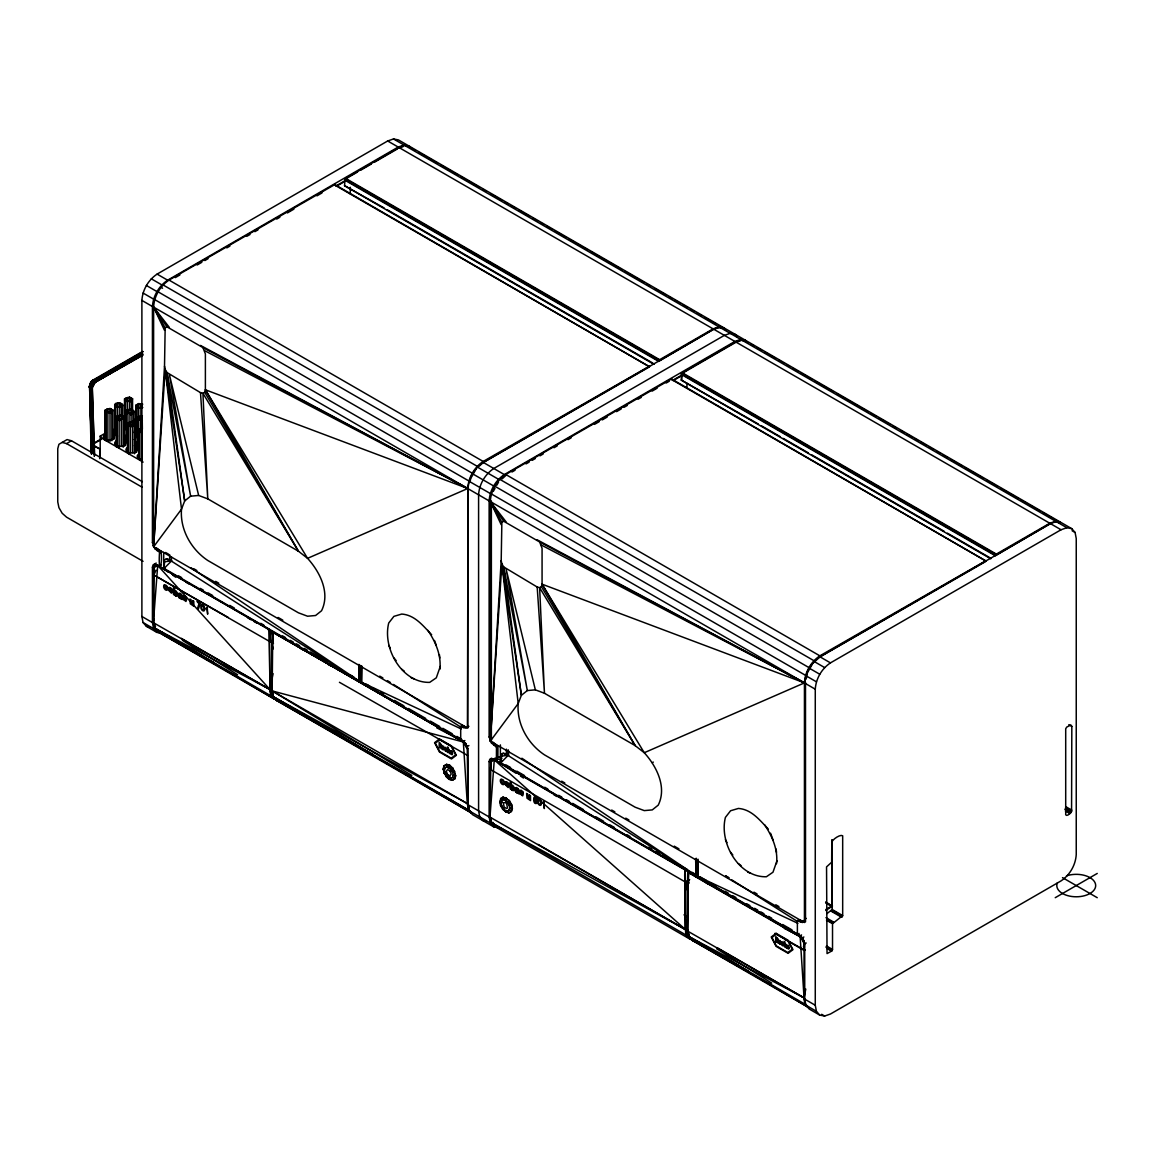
<?xml version="1.0" encoding="UTF-8"?>
<svg xmlns="http://www.w3.org/2000/svg" width="1155" height="1155" viewBox="0 0 1155 1155"><rect width="100%" height="100%" fill="white"/><g stroke="black" fill="none" stroke-linecap="round" stroke-linejoin="round"><path stroke-width="1.5" d="M104.917 440.185L104.917 410.083L110.014 408.394L112.959 410.083L111.876 412.407L110.014 413.028L104.917 411.324M116.193 416.594L117.276 418.919L119.138 419.539L123.152 418.919L124.235 416.594L121.289 414.89L116.193 416.594L116.193 446.696M116.872 431.883L116.872 430.844M116.872 416.695L116.872 417.735L119.312 419.149L122.661 418.63L123.556 416.695L121.102 415.28L116.872 416.695L116.872 447.043M127.469 423.105L128.537 425.415L130.414 426.036L134.428 425.415L135.496 423.105L132.565 421.402L127.469 423.105L127.469 452.673M124.523 428.346L124.523 398.764L129.62 397.075L132.565 398.764L131.482 401.088L129.62 401.709L124.523 400.005M142.758 404.192L138.744 403.571L135.799 405.275L135.799 406.517L138.744 408.22L142.758 407.6M136.463 420.564L136.463 419.525M142.267 408.018L142.267 404.481L138.918 403.961L136.463 405.376L136.463 406.416L138.918 407.831L142.267 407.311M141.675 427.913L138.744 429.602L138.744 430.858L141.675 432.548L141.675 460.874M277.417 699.627L274.24 699.006L158.091 631.958L154.9 628.291L153.384 622.66L153.384 575.407M692.913 939.621L689.737 939.001L494.672 826.388L491.496 822.721L489.98 817.105L489.98 769.851M831.903 839.671L831.874 905.968L825.912 909.49M89.137 387.069L90.812 381.901L93.021 380.024L94.927 382.291L92.559 386.997L89.137 387.069L91.028 381.814L93.021 380.024M92.559 386.997L94.782 382.94M272.479 632.276L272.205 690.921L273.331 696.768L276.521 700.435L471.572 813.048L468.569 809.771L467.27 803.534L463.343 742.015L272.551 631.987L272.205 690.921L411.815 775.424M350.268 193.939L350.297 187.254M359.508 665.569L359.032 681.739M360.822 682.663L361.298 666.493M686.951 388.325L686.965 383.316M696.205 858.208L695.714 876.125M697.505 877.049L697.995 859.132M154.756 548.625L156.228 547.773L161.007 551.339C162.971 566.369 157.975 574.598 159.534 552.177L154.756 548.625L152.431 542.633L152.431 306.508C153.095 295.983 158.841 286.021 167.634 280.189L398.215 147.06L404.019 145.039L408.957 146.006L398.417 139.914L393.494 138.961L387.676 140.982L157.094 274.11C148.302 279.943 142.556 289.891 141.892 300.416L141.892 616.481L143.047 622.531L146.353 626.313L156.878 632.391L161.816 633.359M498.498 827.745L493.575 826.778L490.283 822.995L489.128 816.946L489.128 761.636L489.749 759.297L491.452 758.315L496.405 760.178L496.477 747.198L491.452 743.012L489.128 737.02L489.128 500.895C489.778 490.37 495.524 480.408 504.316 474.575L734.898 341.447L740.716 339.426L745.639 340.379L747.834 342.905M496.405 760.178L497.877 759.326L497.949 746.347L492.925 742.16L491.452 743.012M273.389 692.899L269.938 689.492L153.384 622.66L154.308 565.748L156.127 564.694L158.091 565.228L168.428 572.245M689.737 939.001L686.546 935.333L685.42 929.486L489.98 817.105L490.904 760.192L492.723 759.138L494.687 759.658L685.16 869.628L685.55 882.117L490.485 769.504L491.294 759.961M805.468 1000.678L804.053 997.862L687.514 931.031L687.904 872.343L802.09 938.091L804.053 943.144L804.053 997.862L804.804 1004.099L808.356 1007.377L692.206 940.329L689.015 936.662L687.514 931.031L687.514 883.777M687.514 931.031L688.236 871.881M163.635 568.924L171.373 561.085L171.445 556.782M500.317 763.311L508.07 755.471L508.157 749.725M695.599 858.757L696.147 875.591L500.75 762.791L500.808 756.236L508.547 755.197L508.633 750.88M464.108 741.51L361.241 682.129L361.602 666.074M799.231 935.001L697.923 876.515L698.299 860.461M688.438 882.839L688.625 871.65C687.947 870.971 686.965 880.846 688.784 883.488L688.438 882.276M154.178 567.48L153.904 575.06L270.819 642.18L269.664 629.634L154.756 563.929M99.691 458.665L99.951 449.021L94.609 445.873M649.399 366.193L483.18 461.451C474.185 467.443 468.28 477.694 467.761 488.507L467.775 728.155L153.629 546.791L164.515 366.207L165.165 327.876L153.615 307.129C154.135 296.315 160.04 286.079 169.034 280.088L334.806 184.569L649.572 366.814L334.185 184.728M986.096 560.579L819.862 655.838C810.868 661.829 804.977 672.08 804.458 682.879L804.458 922.542L490.312 741.178L501.198 560.594L501.862 522.262L490.312 501.515C490.832 490.702 496.722 480.451 505.717 474.474L671.503 378.956L986.255 561.2L670.882 379.114M687.904 882.983L688.568 871.938L800.516 936.128L804.443 942.913L804.169 950.478L785.458 939.621M153.629 546.791L153.615 307.129L166.97 326.836L202.934 347.612L205.388 353.921L205.388 389.798L307.562 558.341C319.906 571.913 330.446 592.775 321.552 610.75L315.589 615.514L307.562 616.221L298.438 612.814L207.785 560.478C191.124 549.405 179.819 529.394 181.508 509.153L165.165 369.412L166.97 372.516L184.685 500.938L181.508 509.153L153.629 546.791L165.165 369.412L164.515 366.207M490.312 741.178L490.312 501.515L503.652 521.223L539.63 541.984L542.07 548.307L542.07 584.185L644.259 752.728C656.589 766.299 667.128 787.161 658.235 805.136L652.272 809.9L644.259 810.608L635.135 807.201L544.467 754.85C527.806 743.791 516.502 723.781 518.205 703.539L501.862 563.799L503.652 566.903L521.367 695.324L518.205 703.539L490.312 741.178L501.862 563.799L501.198 560.594M153.384 622.66L157.701 565.445L155.737 564.925L153.788 567.711L157.701 565.445L463.675 742.044M489.98 817.105L494.297 759.889L492.333 759.369L490.37 762.156L494.687 759.658L515.924 773.2M269.938 631.034L269.274 629.865L269.938 689.492L270.689 695.729L274.24 699.006L210.701 661.353M685.42 871.029L684.771 869.859L685.42 929.486L491.496 822.721L489.98 816.643L491.409 819.473M446.566 767.021L448.761 767.613L449.627 765.115L454.911 771.713L452.688 772.276L451.071 769.475L446.653 766.92L444.964 767.959L444.285 770.067L446.566 775.799L451.071 778.326L452.688 777.387L453.28 775.178L455.734 775.712L452.803 768.075L450.118 765.678L446.133 764.726L443.924 765.996L443.13 768.999L446.133 776.738L449.136 779.408L452.139 780.202L454.911 778.773L455.734 775.712M505.399 810.435L507.709 811.027L509.326 810.088L509.918 807.879L509.326 804.977L505.486 800.213L505.76 798.221L509.427 800.762L505.76 798.221M431.652 634.73C423.206 625.996 414.992 615.009 401.723 614.056L393.898 616.366L388.73 623.007C382.319 648.229 401.81 683.096 429.689 682.374L436.301 677.826L440.315 666.334M467.429 727.174L468.049 488.724C468.713 478.199 474.46 468.237 483.238 462.404L713.819 329.276L719.637 327.255L724.575 328.222L745.639 340.379M768.349 829.117C759.903 820.382 751.674 809.395 738.406 808.442L730.581 810.752L725.412 817.394C719.002 842.616 738.493 877.482 766.386 876.76L772.984 872.213L776.997 860.72M797.629 920.578L802.407 922.542L804.111 921.56L804.732 919.236L804.732 683.11C805.396 672.585 811.142 662.624 819.934 656.791L1050.516 523.663L1061.055 529.755L1066.859 527.734L1071.797 528.687L1075.088 532.469L1076.243 538.519L1076.243 854.585C1075.579 865.109 1069.833 875.057 1061.055 880.89L830.459 1014.018L824.656 1016.039L819.718 1015.086L809.193 1008.994L805.887 1005.211L804.732 999.162L804.732 943.852L802.407 937.846L797.383 933.659L797.383 920.925L799.101 919.726L803.88 921.69M819.718 1015.086L816.426 1011.289L815.271 1005.254L815.271 689.189C815.935 678.664 821.681 668.716 830.459 662.883L1061.055 529.755M90.393 385.842L90.668 384.297C86.972 383.994 95.721 386.708 91.519 384.586M94.262 456.384L92.299 384.933L93.728 383.099L141.733 355.451M92.097 387.445L94.927 382.291L142.946 354.643M154.077 618.69L153.384 622.213L154.698 628.45L158.379 632.074M274.24 699.006L271.237 695.729L269.938 689.492L273.042 673.654M760.308 978.906L808.356 1007.377L805.353 1004.099L804.053 997.862L805.786 989.07M470.085 481.563L470.735 478.401L475.976 469.175M806.147 679.111L807.417 672.788L812.658 663.562L819.862 656.978L985.518 561.619M164.616 567.798L164.126 569.054M654.004 364.345L344.551 185.681L345.042 178.765L398.951 147.494L404.755 145.472L409.693 146.425L723.839 327.789L726.033 330.316M723.839 327.789L718.901 326.836L713.097 328.857L659.664 359.696L658.697 361.399L344.551 180.021M990.687 558.731L681.233 380.067L681.724 373.152L735.634 341.88L741.452 339.859L746.375 340.812L1060.521 522.176L1055.598 521.223L741.452 339.859M696.696 859.638L696.696 874.999L695.714 876.688M827.067 913.562L832.134 909.49L832.134 840.349M832.524 923.697L842.674 915.583L842.674 835.787C840.494 834.083 833.029 838.934 831.788 842.067L831.658 862.236L826.547 866.885L827.038 953.597L831.542 951.143L832.524 949.453L832.524 923.697L826.504 920.232M1055.598 521.223L1049.78 523.244L996.361 554.082L995.379 555.786L681.233 374.408M1071.566 811.445L1071.826 726.408L1070.858 725.008L1066.686 727.116L1065.704 728.805L1065.704 814.824C1066.96 816.83 1070.757 813.062 1071.566 811.445L1065.545 807.966M535.169 797.21L536.931 798.581C533.191 791.507 532.065 805.67 536.916 803.274L536.873 800.79L534.332 798.452L535.169 797.21L537.046 799.231L535.891 797.672M156.878 632.391L153.586 628.609L152.431 622.559L152.431 567.249L153.052 564.91L156.228 563.077M154.525 564.073L153.904 566.398L152.431 567.249M198.66 495.466L169.41 374.696L190.633 496.174L166.97 372.516L200.479 392.628L202.934 393.292L204.724 392.252L205.388 389.798L467.761 488.507L307.562 558.341L298.438 551.209L207.785 498.873L198.66 495.466L190.633 496.174L184.685 500.938L165.165 369.412M444.054 771.323L443.13 768.999L444.285 770.067L444.964 767.959L443.924 765.996L446.566 764.307L449.627 765.115M491.222 758.46L490.586 760.784L489.128 761.636M535.343 689.838L506.107 569.083L527.315 690.56L503.652 566.903L537.176 587.014L539.63 587.678L541.421 586.639L542.07 584.185L804.458 682.879L644.259 752.728L635.135 745.596L544.467 693.26L535.343 689.838L527.315 690.56L521.367 695.324L501.862 563.799M500.808 763.441L501.833 753.998M500.952 805.353L506.251 811.936L509.312 812.759L505.76 812.095L501.588 805.714L501.068 802.768L501.66 800.545L503.277 799.607L502.757 797.426L506.251 797.816M509.326 810.088L510.958 811.633L512.127 807.706L511.405 810.391M505.399 800.314L509.196 805.035L509.774 807.908L509.196 810.103L507.579 811.027L508.763 812.903L511.55 811.46L512.372 808.413L511.405 804.183L512.372 808.413M659.187 361.111L713.097 329.42L718.713 327.471L723.492 328.395L718.8 325.681M995.87 555.497L1049.78 523.807L1056.334 521.641L1061.257 522.609L1071.797 528.687M270.053 642.108L269.664 629.634L270.328 630.803M467.66 755.486L339.426 682.287M155.997 570.137L153.904 575.06L228.416 617.55M184.266 596.63L186.561 599.806L185.941 601.481L182.88 598.983L185.406 600.326L182.923 595.98L184.656 595.879L186.547 598.276L184.266 596.63L186.547 598.276L184.916 596.976M520.948 791.016L523.244 794.192L522.638 795.867L519.577 793.37L522.103 794.712L519.606 790.367L521.353 790.265L523.229 792.662L520.948 791.016L523.229 792.662L521.598 791.363M89.946 384.153L92.443 380.962L143.191 351.611M493.272 491.424L495.019 488.348M496.766 485.273L498.512 482.198M359.523 681.869L360.014 665.251M733.699 897.998L698.356 876.558M825.782 910.501L832.51 906.025M694.213 939.679L691.022 939.592L687.47 936.936L689.318 933.947M460.946 726.192L463.386 727.535L464.859 726.683L462.419 725.34L460.701 726.538L460.701 739.272L465.725 743.459L468.049 749.465L468.049 804.775L469.204 810.824L472.496 814.622L493.575 826.778M490.76 761.925L492.723 759.138M799.101 919.726L797.383 920.925M272.609 632.233L463.733 741.799L465.696 743.531L467.66 748.584L463.733 741.799L272.869 632.059C271.584 630.644 274.139 640.664 272.335 643.537L273.1 643.609L272.306 632.131M453.944 771.554L452.558 772.334L450.955 769.562L452.673 767.83M509.326 804.977L511.55 804.4L509.312 800.531L507.709 802.176L508.951 801.44M179.66 594.118L178.361 593.641C181.364 591.374 182.562 597.251 182.245 599.517L178.404 596.673L178.419 595.215L180.887 595.532L178.361 593.641L181.941 595.33L180.454 594.479M516.343 788.504L515.043 788.028C518.046 785.761 519.245 791.623 518.927 793.904L515.087 791.059L515.101 789.601L517.57 789.905L515.043 788.028L518.624 789.717L517.137 788.865M500.952 798.293L499.754 801.7L500.563 805.627L502.757 809.438L506.251 811.936M112.28 413.735L111.385 409.289L108.05 408.769L105.596 410.184L105.596 440.286M122.084 416.926L122.084 404.524L117.839 403.109L115.399 404.524L116.294 406.459L117.839 406.979L122.084 405.564M112.28 411.223L109.841 412.638L105.596 411.223M125.202 399.904L129.447 401.319L130.991 400.799L131.887 398.865L129.447 397.45L125.202 398.865L125.202 418.413M114.72 405.665L119.817 407.369L122.762 405.665M133.359 412.075L130.905 413.49L126.66 412.075M125.996 412.176L131.093 413.88L134.023 412.176M142.368 429.241L142.181 416.132L140.39 416.132L137.936 417.547L137.936 447.129M134.832 424.246L130.587 425.661L128.133 424.246L128.133 423.206L130.587 421.792L134.832 423.206L134.832 452.789M89.599 386.102L91.187 453.785M446.566 764.307L446.653 766.92M479.57 465.884L483.18 462.592L648.821 367.232M502.122 478.906L505.717 475.615M93.642 380.154L90.076 384.716L89.599 387.502L91.649 454.218M360.822 683.226L361.804 681.522L361.804 666.175M687.47 936.936L685.622 932.143L688.163 929.977M449.627 779.25L443.924 772.926L449.627 779.25L452.673 780.058M803.461 946.393L804.443 949.814L805.324 949.757M346.818 178.231L357.545 172.008M360.62 170.233L371.347 164.024M374.408 162.249L397.407 148.937M175.271 277.619L179.935 274.933M197.13 265L201.807 262.3M204.854 260.554L208.059 258.691M226.784 247.877L229.903 246.087M246.896 236.284L250.014 234.494M254.88 231.664L258.013 229.859M276.738 219.046L279.857 217.241M287.393 212.924L293.904 209.127M316.975 195.845L322 192.914M336.018 185.941L345.071 180.714M336.495 186.229L344.06 181.869M344.551 185.681L384.11 207.958M165.165 327.876L166.97 326.836M62.168 442.408L66.571 443.592L71.466 440.762L142.325 481.678M100.196 457.423L100.196 436.128L106.347 432.576M93.483 443.405L101.221 438.943M133.735 420.16L136.824 418.384M94.941 443.058L101.135 439.478M105.437 434.251A5.544 3.205 0 0 0 104.268 438.452A5.544 3.205 0 0 0 111.356 439.622A5.544 3.205 0 0 0 114.186 435.695L115.558 434.901M123.989 430.035L125.361 429.241M116.698 440.762A5.544 3.205 0 0 0 115.543 444.964A5.544 3.205 0 0 0 122.632 446.133A5.544 3.205 0 0 0 125.462 442.192L126.833 441.398M136.637 435.753L135.251 436.547A5.544 3.205 0 0 1 134.312 439.607M127.974 447.274A5.544 3.205 0 0 0 126.819 451.475A5.544 3.205 0 0 0 133.893 452.63A5.544 3.205 0 0 0 136.723 448.703L138.109 447.909M152.431 542.633L153.904 541.782M153.052 545.68L154.525 544.828M157.094 550.69L158.567 549.838M159.534 552.177L161.007 551.339M159.78 552.812L161.252 551.96M164.616 561.575L164.053 568.404L359.45 681.205L358.916 664.37M166.089 559.063L171.229 560.868L164.126 561.85L164.645 559.901L166.58 558.789L168.529 559.309M159.722 565.791L161.195 564.939M168.038 559.598L171.864 560.81M511.968 472.005L515.087 470.201M526.016 463.891L529.134 462.101M532.195 460.34L535.314 458.535M539.977 455.835L543.182 453.987M553.996 447.75L557.23 445.873M568.015 439.665L571.133 437.861M594.493 424.376L599.156 421.69M602.275 419.886L607.184 417.042M616.553 411.628L621.231 408.928M624.075 407.296L627.194 405.506M638.094 399.211L641.213 397.421M652.113 391.126L657.137 388.196M666.132 383.041L669.236 381.237M672.701 380.327L681.768 375.101M673.192 380.616L682.259 375.375M681.233 380.067L758.301 424.001M501.862 522.262L503.652 521.223M468.901 726.322L465.725 728.155L463.386 727.535M463.386 741.394L464.859 740.543M467.429 746.419L468.901 745.567M489.128 737.02L490.586 736.168L491.222 739.214L489.749 740.066M448.761 767.613L450.118 766.79L447.895 766.198M450.955 769.562L452.327 768.754M493.777 745.076L495.25 744.224M449.988 770.934L451.215 774.095L449.988 775.842L447.534 774.428L446.306 771.266L447.534 769.519L449.988 770.934L451.331 770.154M496.231 746.563L497.704 745.726M446.566 775.799L447.923 775.019M496.477 747.198L497.949 746.347M448.761 777.748L450.118 776.968M455.012 775.294L454.29 777.979M493.777 758.936L495.25 758.099M501.299 755.962L501.342 754.273L503.262 753.161L508.547 755.197M502.772 753.45L505.226 753.695M495.986 760.221L497.877 759.326M507.911 755.255L504.735 753.97M503.19 796.993L500.563 798.697L501.66 800.545M502.353 802.061L501.01 802.841L501.588 800.646L503.205 799.722L505.486 800.213M509.196 805.035L510.539 804.255M652.272 762.704L653.326 762.098M689.679 879.619L685.55 882.117M685.622 932.143L685.622 882.579L689.03 880.615M800.083 921.921L801.556 921.069M804.732 919.236L806.204 918.384M797.629 934.294L799.101 933.442M800.083 935.781L801.556 934.929M802.407 937.846L803.88 936.994M804.732 943.852L806.204 943M1055.237 897.695L1097.25 873.44M142.585 351.481L92.588 380.313L92.631 381.785M142.282 353.04L94.262 380.688L90.855 385.063L92.386 452.659M142.744 353.82L94.739 381.468L91.721 385.351L93.295 452.63M142.801 355.292L93.728 383.099M170.088 588.602L169.554 590.595L171.359 591.577L170.897 589.122L168.514 587.823L168.385 590.061L171.445 593.136C174.261 592.024 171.59 586.942 168.977 587.404L172.427 590.219L170.897 589.122M506.771 782.989L506.237 784.981L508.041 785.963L507.579 783.509L505.197 782.209L505.067 784.447L508.128 787.522C510.943 786.411 508.287 781.329 505.659 781.791L509.124 784.606L507.579 783.509M688.828 880.341C682.908 887.401 684.756 866.149 685.825 870.798M446.566 776.535L444.892 773.013L443.924 772.926M503.19 809.222L501.66 805.656L500.563 805.627M202.486 605.148C199.339 610.75 206.528 612.265 203.063 605.451L204.247 606.606C206.687 615.081 198.097 609.522 201.807 604.44L204.247 606.606L203.063 605.451M539.183 799.534C536.021 805.136 543.211 806.652 539.746 799.838L540.93 800.992C543.384 809.467 534.794 803.909 538.504 798.827L540.93 800.992L539.746 799.838M180.353 597.539L180.584 596.298L179.386 596.254L182.042 598.738L179.545 596.962M517.036 791.926L517.281 790.684L516.068 790.641L518.725 793.124L516.242 791.334M398.951 148.057L403.167 146.584M741.265 340.48L735.634 342.443L681.97 373.498L681.724 379.793M133.359 414.573L133.359 411.036L129.115 409.621L126.66 411.036L126.66 414.573M454.911 778.773L452.139 780.202L451.071 778.326M142.368 415.742L137.272 417.446L137.272 447.014M142.181 420.001L137.936 418.586M142.368 420.377L137.272 418.688M271.237 695.729L274.919 699.352L277.619 699.54M489.98 816.643L491.279 822.88L494.961 826.518L497.661 826.691M490.485 769.504L491.25 768.551M742.853 340.797L746.029 341.404M1055.41 521.858L1060.175 522.782L1042.979 512.849M146.353 626.313L149.63 626.948M279.698 701.056L276.521 700.435L468.02 809.771L471.572 813.048L380.197 759.456M486.327 821.335L483.035 820.7L479.744 816.903L478.589 810.868L478.589 494.802C479.238 484.277 484.999 474.33 493.777 468.497L724.358 335.369L730.177 333.347L735.1 334.3L737.294 336.827M494.672 826.388L497.863 827.009M695.382 940.935L692.206 940.329L804.804 1004.099L689.015 936.662L687.514 930.583L688.813 936.821L692.495 940.444M534.866 798.914L536.209 799.635L534.332 798.452M71.466 440.762L67.062 439.579L58.934 444.285L57.75 448.689L57.75 501.891L58.934 507.666L62.168 513.253L66.571 517.166L143.061 561.33M467.27 803.534L273.331 696.768L468.02 809.771L467.27 748.815L465.306 743.762L463.343 742.015L272.205 690.921L467.27 803.534L469.406 807.764M502.757 797.426L506.742 798.379L503.551 797.932M688.005 872.025L688.351 882.998M141.863 432.158L139.409 430.743M180.368 598.377L178.924 597.539L181.133 598.868M517.05 792.763L515.606 791.926L517.815 793.254M411.151 677.768L413.952 678.851M747.834 872.155L750.649 873.238M92.891 383.85C95.461 384.427 89.137 380.082 91.476 382.81M99.951 449.021L94.421 446.335M509.918 807.879L511.766 808.63M174.52 595.056L176.527 596.168L177.437 595.561A4.75 2.743 60 0 0 177.466 593.02L175.834 590.783L174.607 590.754L174.607 588.314L173.481 587.664L173.481 594.45L176.527 596.168L175.141 595.316M511.203 789.442L513.224 790.554L514.134 789.948A4.75 2.743 60 0 0 514.148 787.407L512.531 785.169L511.29 785.14L511.29 782.7L510.164 782.05L510.164 788.836L513.224 790.554L511.824 789.702M361.241 682.129L461.177 728.921M697.923 876.515L797.86 923.307M789.255 930.815L800.516 936.128L784.259 928.418M436.662 727.78L463.733 741.799M204.724 350.716L467.761 488.507L153.615 307.129L164.515 330.33M541.421 545.102L804.458 682.879L490.312 501.515L501.198 524.702M202.934 347.612L467.761 488.507L200.479 345.432M539.63 541.984L804.458 682.879L537.176 539.818M155.521 626.429L153.384 622.213L154.9 628.291L269.938 689.492L274.919 699.352M741.712 967.89L689.015 936.662L804.053 997.862L800.126 936.344L688.163 872.169M158.091 631.958L270.689 695.729L154.9 628.291L207.597 659.519M270.284 641.343L273.403 643.133M410.906 147.927L415.598 150.641M418.716 152.446L437.471 163.259M440.604 165.064L457.799 174.997M460.917 176.802L479.672 187.63M482.804 189.434L485.923 191.239M490.615 193.939L501.559 200.263M504.677 202.067L507.81 203.872M510.929 205.677L515.621 208.376M518.739 210.181L529.683 216.505M532.816 218.309L537.494 221.009M540.627 222.814L543.745 224.619M546.878 226.423L551.57 229.138M554.689 230.942L565.632 237.251M568.765 239.056L587.52 249.884M590.638 251.689L621.895 269.736M625.028 271.541L643.783 282.369M646.901 284.173L650.034 285.978M654.712 288.692L665.655 295.001M668.788 296.806L671.907 298.611M675.04 300.416L679.732 303.13M682.85 304.934L687.543 307.634M690.661 309.439L693.794 311.244M696.913 313.048L701.605 315.763M704.738 317.567L715.667 323.876M750.721 344.118L753.84 345.923M756.973 347.727L761.665 350.427M764.783 352.232L775.727 358.555M778.845 360.36L783.538 363.06M786.671 364.865L789.789 366.669M792.922 368.474L797.6 371.188M800.733 372.993L811.676 379.302M814.795 381.107L833.549 391.935M836.682 393.74L867.939 411.786M871.058 413.591L875.75 416.305M878.883 418.11L889.812 424.419M892.945 426.224L896.063 428.029M900.756 430.743L903.889 432.548M907.007 434.352L911.699 437.052M914.818 438.857L917.951 440.661M921.069 442.466L925.761 445.18M928.894 446.985L933.572 449.685M936.705 451.49L939.824 453.294M942.956 455.099L947.649 457.813M950.767 459.618L961.711 465.927M964.844 467.732L983.598 478.56M986.717 480.365L997.66 486.688M1000.779 488.493L1017.974 498.411M1021.107 500.216L1039.861 511.044M393.494 138.961L404.019 145.039M404.755 145.472L718.901 326.836M719.637 327.255L740.716 339.426M1056.334 521.641L1066.859 527.734M1072.071 530.737L1075.088 532.469M387.676 140.982L398.215 147.06M398.951 147.494L713.097 328.857M713.819 329.276L734.898 341.447M735.634 341.88L1049.78 523.244M345.533 178.332L659.664 359.696M682.215 372.719L996.361 554.082M345.042 178.765L659.187 360.129M681.724 373.152L995.87 554.515M344.681 179.386L658.826 360.75M681.363 373.772L995.509 555.136M387.243 209.762L652.936 363.161M761.434 425.805L780.188 436.633M783.321 438.438L808.327 452.876M811.445 454.68L944.299 531.387M947.418 533.191L991.178 558.457M1068.823 724.661L1071.826 726.408M169.034 280.088L483.18 461.451M505.717 474.474L819.862 655.838M157.094 274.11L167.634 280.189M483.238 462.404L504.316 474.575M819.934 656.791L830.459 662.883M163.057 284.924L477.203 466.288M499.754 479.296L813.9 660.674M1065.805 806.681L1071.826 810.16M151.276 278.803L161.816 284.881M477.434 467.096L498.498 479.267M814.116 661.483L824.656 667.576M161.83 287.812L162.566 288.23M1064.823 809.207L1070.858 812.687M1065.358 810.94L1069.877 813.553M158.018 291.782L472.164 473.146M494.715 486.154L808.861 667.532M146.353 285.444L156.878 291.536M472.496 473.752L493.575 485.923M809.193 668.139L819.718 674.217M154.698 299.593L468.843 480.956M491.395 493.965L805.54 675.343M143.047 293.038L153.586 299.131M469.204 481.346L490.283 493.503M805.887 675.733L816.426 681.811M141.892 300.416L152.431 306.508M468.049 488.724L489.128 500.895M804.732 683.11L815.271 689.189M1062.499 877.627L1097.25 897.695M134.991 434.8L138.066 436.576M112.858 433.342L117.478 436.013M123.643 439.564L128.263 442.235M134.428 445.787L139.048 448.458M143.105 462.115L103.055 439.001L100.196 436.128M66.571 443.592L142.051 487.165M825.623 902.358L831.874 905.968L825.883 901.997M825.883 903.066L832.134 906.675M832.134 909.49L842.674 915.583M832.004 910.14L842.544 916.218M831.643 910.761L842.183 916.839M831.152 911.194L841.692 917.272M825.984 917.662L833.506 922.008M826.994 918.961L833.015 922.441M826.634 919.582L832.654 923.062M165.613 552.494L168.745 554.299M193.751 568.736L196.87 570.541M215.624 581.369L218.757 583.174M278.153 617.463L282.831 620.177M379.735 676.123L382.868 677.927M561.691 781.17L564.824 782.975M611.702 810.045L614.835 811.85M625.779 818.159L628.898 819.963M674.231 846.139L678.909 848.838M725.802 875.909L728.921 877.713M753.926 892.151L757.059 893.956M775.814 904.784L778.946 906.588M498.844 756.799L501.862 758.546M826.504 945.974L832.524 949.453M826.374 946.609L832.394 950.089M826.013 947.23L832.033 950.709M499.379 759.369L502.382 761.102M827.023 948.544L831.542 951.143M178.563 575.854L181.667 577.644M200.277 588.386L203.381 590.176M208.03 592.861L212.693 595.547M229.744 605.393L234.393 608.093M260.756 623.31L263.86 625.1M282.47 635.842L285.574 637.632M290.223 640.318L293.327 642.108M296.431 643.898L299.535 645.688M304.184 648.374L307.288 650.164M310.392 651.954L327.443 661.801M336.755 667.171L341.404 669.857M350.701 675.242L353.805 677.032M366.467 684.222L369.586 686.027M372.704 687.831L375.823 689.622M380.5 692.321L383.619 694.126M394.519 700.421L403.875 705.821M408.552 708.52L425.69 718.424M430.367 721.11L439.723 726.509M442.841 728.314L452.183 733.714M456.86 736.414L461.538 739.113M505.948 764.87L510.611 767.555M516.805 771.136L524.558 775.611M544.727 787.248L547.831 789.038M558.673 795.304L561.778 797.094M566.426 799.78L569.531 801.57M572.635 803.36L583.492 809.641M595.893 816.802L603.646 821.277M609.854 824.858L614.503 827.543M626.92 834.704L630.009 836.494M648.619 847.236L651.723 849.026M656.372 851.711L659.476 853.502M662.58 855.292L665.684 857.082M670.333 859.768L673.437 861.558M678.086 864.243L687.398 869.614M692.047 872.299L696.696 874.999M700.046 876.818L706.283 880.413M710.96 883.113L715.624 885.813M724.979 891.212L728.098 893.003M732.775 895.702L735.894 897.507M746.794 903.802L749.913 905.607M754.59 908.306L757.709 910.097M760.827 911.901L763.946 913.706M768.624 916.406L771.728 918.196M782.642 924.505L791.998 929.905M697.995 877.179L733.844 897.868M736.962 899.673L775.915 922.166M779.033 923.957L796.185 933.861M800.372 936.431L494.297 759.889L685.42 929.486L684.771 869.859M171.922 574.107L175.011 575.897M185.854 582.149L188.944 583.939M247.805 617.911L250.895 619.701M253.999 621.491L257.089 623.281M267.931 629.547L271.035 631.323M299.766 648.027L302.884 649.832M327.847 664.255L330.98 666.045M553.823 794.712L556.941 796.517M269.317 640.419L272.421 642.209M270.284 641.675L273.403 643.479M683.991 914.861L687.124 916.666M181.364 638.354L269.938 689.492L269.274 629.865M717.038 947.62L804.053 997.862M538.071 844.406L685.42 929.486M141.892 616.481L152.431 622.559M468.049 804.775L489.128 816.946M804.732 999.162L815.271 1005.254M491.496 822.721L688.265 936.33M143.047 622.531L153.586 628.609M469.204 810.824L490.283 822.995M805.887 1005.211L816.426 1011.289M821.638 1014.307L824.656 1016.039M671.503 378.956L672.109 379.836M334.806 184.569L335.426 185.45M689.015 936.662L747.964 970.821M373.296 754.634L273.331 696.768L355.408 744.917M154.9 628.291L213.848 662.45M736.803 899.803L747.675 906.141M750.779 907.946L753.883 909.765M758.546 912.479L761.65 914.284M772.522 920.622L775.626 922.441M780.289 925.155L783.393 926.96M774.832 933.384L804.689 950.161M358.512 746.736L361.602 748.556M364.706 750.375L369.355 753.089M372.444 754.908L377.093 757.637M746.361 970.648L749.465 972.481M752.569 974.315L757.218 977.072M716.591 948.717L771.684 983.093M182.476 640.346L237.569 674.722M725.629 875.966L728.661 877.887M731.693 879.807L796.907 921.113M387.43 680.627L390.462 682.547M393.494 684.467L461.74 727.679M508.07 755.471L696.147 875.591L521.887 758.229M520.472 776.088L523.504 778.022M171.373 561.085L359.45 681.205L191.153 567.856M172.86 575.248L175.82 577.255M444.892 773.013L446.898 774.37M703.944 881.251L708.39 884.311M277.417 700.796L273.865 698.154L272.017 693.347L272.017 643.783L273.287 648.893M738.406 863.608L741.091 865.644M401.723 669.221L404.394 671.272M501.068 802.768L500.129 801.353L500.678 804.01M449.136 765.534L454.334 772.002L455.142 775.929L454.334 778.932L452.688 777.387M92.097 386.059L94.667 455.518M805.353 1004.099L809.034 1007.723M468.569 809.771L472.251 813.394M157.701 565.445L269.938 689.492M409.693 146.425L411.887 148.952M730.581 852.26L732.819 854.96M393.898 657.874L396.136 660.573M490.312 501.515L506.107 521.872M153.615 307.129L169.41 327.5M490.76 768.826L491.25 769.562M764.581 824.757C772.219 836.249 778.167 849.604 776.535 863.695M427.899 630.37C435.536 641.862 441.484 655.217 439.838 669.308M542.07 584.185L635.135 745.596L539.63 587.678L544.467 693.26L537.176 587.014M205.388 389.798L298.438 551.209L202.934 393.292L207.785 498.873L200.479 392.628M541.421 586.639L635.135 745.596M204.724 392.252L298.438 551.209M800.126 936.344L804.053 943.144L802.09 938.091M508.936 801.05L510.914 804.458M508.763 800.891L510.958 804.703M463.343 742.015L467.27 748.815L465.306 743.762M725.412 839.656L726.971 842.616M388.73 645.27L390.274 648.244M492.824 822.288L494.961 826.518M802.48 937.86L804.443 942.913L803.923 940.343M465.696 743.531L467.66 748.584M770.544 833.188L772.984 839.772M434.468 640.448L436.301 645.385M685.622 882.579L687.745 891.097M452.688 772.276L453.15 775.207M776.102 849.026L776.535 852.376M439.42 654.64L439.838 657.989M443.924 765.996L444.285 770.067M89.989 398.735L90.653 420.377M91.158 436.604L91.649 452.832M805.497 682.273L805.511 921.935M506.366 749.133L506.366 754.287M500.389 744.888L500.389 762.805M491.366 500.909L491.366 740.572M490.586 736.168L490.586 739.676M169.684 554.747L169.684 559.901M163.707 552.292L163.707 568.419M141.863 431.84L141.863 428.303L139.409 429.718L139.409 433.255M140.708 403.961L140.708 407.498M140.896 408.22L140.896 417.071M140.39 416.132L140.304 432.36M139.813 431.927L139.813 460.253M138.918 403.961L138.918 407.498M138.831 416.652L138.831 420.189M138.744 408.22L138.744 417.071M138.744 429.602L138.744 459.185M138.34 419.756L138.34 448.097M137.358 404.481L137.358 408.018M136.882 407.6L136.882 434.15M136.723 448.703L136.723 452.096M136.463 405.376L136.463 435.738M135.799 405.275L135.799 435.377M135.496 423.105L135.496 452.673M134.428 425.415L134.428 453.756M134.023 423.322L134.023 410.935L131.093 409.231L127.079 409.852L125.996 410.935L125.996 440.503M133.937 422.311L133.937 425.849M132.955 413.259L132.955 422.109M132.565 398.764L132.565 411.166M132.565 426.036L132.565 452.601M132.464 410.14L132.464 413.678M132.377 421.792L132.377 427.105M131.482 401.088L131.482 409.938M131.093 413.88L131.093 422.73M130.991 397.97L130.991 401.521M130.905 409.621L130.905 414.934M130.587 421.792L130.587 427.105M130.414 426.036L130.414 452.601M129.62 401.709L129.62 408.783M129.447 397.45L129.447 401.002M129.115 409.621L129.028 425.849M128.537 425.415L128.537 453.756M127.642 397.45L127.642 401.002M127.469 401.709L127.57 413.678M127.079 413.259L127.079 439.81M126.097 397.97L126.097 401.521M125.606 401.088L125.606 429.415M125.462 442.192L125.462 445.599M124.235 416.594L124.235 446.162M123.152 418.919L123.152 447.245M122.661 419.337L122.762 404.423L119.817 402.734L115.803 403.355L114.72 404.423L114.72 434.006M121.679 406.748L121.679 415.598M121.188 403.629L121.188 407.181M121.289 419.539L121.289 446.09M121.102 415.28L121.102 420.593M119.817 407.369L119.817 414.443M119.644 403.109L119.644 406.661M119.312 415.28L119.312 420.593M119.138 419.539L119.138 447.866M117.839 403.109L117.839 406.661M117.666 407.369L117.767 419.337M117.276 418.919L117.276 447.245M116.294 403.629L116.294 407.181M115.803 406.748L115.803 435.074M114.186 435.695L114.186 439.088M112.959 410.083L112.959 439.665M111.876 412.407L111.876 440.734M111.385 409.289L111.385 412.826M110.014 413.028L110.014 441.354M109.841 408.769L109.841 412.321M108.05 408.769L108.05 412.321M107.863 413.028L107.863 441.354M106.491 409.289L106.491 412.826M106 412.407L106 440.734M1066.527 875.837A19.433 11.218 0 0 1 1095.012 882.651A19.433 11.218 0 0 1 1076.243 896.785A19.433 11.218 0 0 1 1057.475 882.651M126.083 428.288A5.544 3.205 0 0 1 124.624 427.682M137.358 434.8A5.544 3.205 0 0 1 134.312 432.288M134.428 431.19A5.544 3.205 0 0 1 136.304 429.443M138.831 446.956A5.544 3.205 0 0 1 137.777 441.614M116.294 433.948A5.544 3.205 0 0 1 115.24 428.606M127.555 440.459A5.544 3.205 0 0 1 126.501 435.103M142.137 459.445A5.544 3.205 0 0 1 137.445 457.163A5.544 3.205 0 0 1 139.25 453.785M192.683 600.629L192.134 604.267L191.095 603.011L191.066 599.69L189.94 599.041L190.286 603.791L193.809 606.202L193.809 601.279L192.683 600.629M529.38 795.015L528.817 798.654L527.777 797.383L527.748 794.077L526.622 793.427L526.983 798.177L530.506 800.588L530.506 795.665L529.38 795.015M452.457 753.233L452.11 754.764L450.551 753.854L450.349 750.822L451.836 751.082L452.457 753.233M789.096 947.591L788.75 949.107L787.176 948.212L786.974 945.165L788.475 945.425L789.096 947.591M442.697 746.939L443.477 749.191L442.697 746.939M445.455 748.527L446.667 751.645L445.094 750.707L443.607 746.274L442.12 746.072L443.13 749.942L445.512 747.328L447.014 749.653L445.455 748.527M779.336 941.296L780.116 943.548L779.336 941.296M782.079 942.884L783.292 945.988L781.718 945.05L780.231 940.632L778.744 940.43L779.755 944.285L782.137 941.686L783.639 944.01L782.079 942.884M197.823 607.747L198.429 608.858L200.45 603.329L197.029 601.351L199.238 604.051A13.976 8.071 60 0 0 198.328 605.653L197.823 607.747M163.779 585.498C162.783 587.563 166.161 592.241 167.706 589.454L164.948 587.909L165.396 585.859L167.648 587.621L166.537 585.542L164.501 584.661L163.779 585.498M500.462 779.87C499.465 781.949 502.844 786.627 504.389 783.841L501.645 782.296L502.093 780.246L504.331 782.007L503.219 779.928L501.198 779.048L500.462 779.87M450.97 751.371L451.778 752.439L450.97 751.371M787.595 945.728L788.403 946.797L787.595 945.728M174.708 591.808L175.055 594.248L176.21 594.753L176.21 592.371L174.708 591.808M441.499 744.989L441.585 748.974L439.882 745.538L439.882 747.978L439.189 747.574L439.189 742.246L441.499 744.989M511.391 786.194L511.737 788.634L512.892 789.139L512.907 786.757L511.391 786.194M778.124 939.347L778.225 943.317L776.507 939.896L776.507 942.336L775.814 941.931L775.814 936.604L778.124 939.347M536.469 801.873L536.064 802.942L534.924 802.364L534.823 799.664L536.873 800.79L534.289 799.26L536.469 801.873M503.277 802.739L504.172 807.114L506.612 808.529L507.521 808.009L506.612 803.635L505.399 802.552L503.277 802.739M440.791 744.614L439.882 744.86L439.882 743.329L440.791 744.614M777.416 938.957L776.507 939.203L776.507 937.687L777.416 938.957M207.236 607.126L205.706 608.757L207.005 608.497L207.655 614.186L207.236 607.126M543.918 801.512L542.388 803.144L543.687 802.884L544.337 808.572L543.918 801.512M439.463 738.969L434.583 742.694L439.463 752.021L451.49 758.965L456.355 755.283L451.49 745.913L439.463 738.969M439.752 739.792L435.348 743.141L439.752 751.558L451.215 758.185L455.604 754.865L451.215 746.404L439.752 739.792M776.088 933.312L771.222 937.037L776.088 946.364L788.129 953.308L792.98 949.641L788.129 940.271L776.088 933.312M776.377 934.135L771.973 937.499L776.377 945.902L787.84 952.529L792.229 949.222L787.84 940.762L776.377 934.135M448.573 749.768L448.154 752.757L447.461 746.982L448.154 747.386C447.996 749.581 451.027 750.678 449.714 753.666L448.573 749.768M785.198 944.126L784.794 947.114L784.086 941.339L784.794 941.744C784.62 943.938 787.652 945.035 786.353 948.01L785.198 944.126M452.442 753.912L450.912 753.132L452.442 753.912M789.082 948.255L787.537 947.49L789.082 948.255"/></g></svg>
